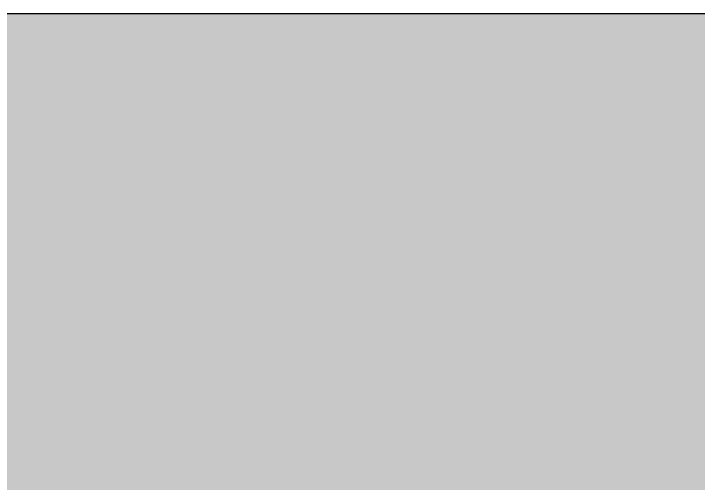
# Model space of a CAD drawing. Header units: millimetres. Extents: x 652554 to 1678317, y -308114 to 170803.
# Drawn here: x 669284.4 to 669368.3, y 101092.4 to 101150 of the extents above; entities that cross this region are included whole.
import ezdxf

# ---------------------------------------------------------------- set-up
doc = ezdxf.new("R2010")
doc.units = ezdxf.units.MM
doc.linetypes.add('Centre', pattern=[31.75, 6.35, -4.7625, 15.875, -4.7625])
doc.linetypes.add('DPA_Hidden 50', pattern=[3, 2, -1])
for name, color, linetype, lineweight in [('A-DETL-GENF', 2, 'Continuous', 35), ('A-DETL-THIN', 1, 'Continuous', 25), ('A-FLOR-LEVL', 3, 'Continuous', 9)]:
    doc.layers.add(name, color=color, linetype=linetype, lineweight=lineweight)

# ---------------------------------------------------------------- blocks, each defined once
blk = doc.blocks.new('DPA_AN_Callout - DPA_AN_Callout-15552947-2250-01 ENTRANCE 2 ELEVATION 3')
at = {"layer": 'A-DETL-GENF', "linetype": 'DPA_Hidden 50', "lineweight": 50}
blk.add_arc((623317.931, 101500), 500, 180, 270, dxfattribs=at)

msp = doc.modelspace()

# ---------------------------------------------------------------- hatches: boundary and pattern name
at = {"layer": 'A-DETL-GENF', "lineweight": 9}
h = msp.add_hatch(dxfattribs=at)
h.set_pattern_fill('FP_7', color=9, style=0, pattern_type=2)
h.set_pattern_definition([(45, (676567.2, 5e-05), (0, 449.0128), [317.5, -317.5]), (45, (676483, 84.2), (0, 449.0128), [317.5, -317.5]), (45, (676398.82, 168.38), (0, 449.0128), [317.5, -317.5]), (135, (676398.82, 224.5), (-449.0128, 3e-14), [317.5, -317.5]), (135, (676483, 308.7), (-449.0128, 3e-14), [317.5, -317.5]), (135, (676567.2, 392.9), (-449.0128, 3e-14), [317.5, -317.5])])
h.paths.add_polyline_path([(686298.9314, 100343.9086), (695674.0481, 100343.9086), (695674.0481, 101150), (658173.5814, 101150), (658173.5814, 100343.9086), (685127.0418, 100343.9086)])

# ---------------------------------------------------------------- linework, layer by layer
at = {"layer": 'A-DETL-THIN'}
msp.add_line((695674.0481, 101150), (658173.5814, 101150), dxfattribs=at)
at = {"layer": 'A-FLOR-LEVL', "linetype": 'Centre'}
msp.add_line((658171, 101150), (698203.7038, 101150), dxfattribs=at)

# ---------------------------------------------------------------- block references
at = {"layer": 'A-DETL-GENF'}
msp.add_blockref('DPA_AN_Callout - DPA_AN_Callout-15552947-2250-01 ENTRANCE 2 ELEVATION 3', (46056.406, 0), dxfattribs=at)

doc.saveas('drawing.dxf')
